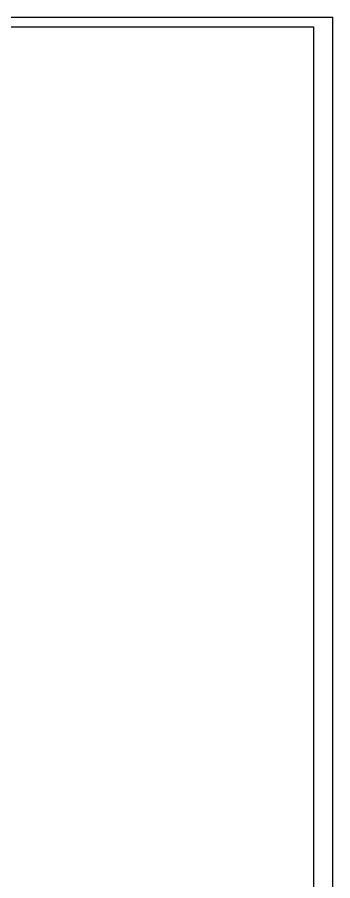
# Model space of a CAD drawing. Header units: millimetres. Extents: x 976 to 9349, y -1578 to 2211.
# Drawn here: x 2952.55 to 2968.97, y 1381.57 to 1426.52 of the extents above; entities that cross this region are included whole.
import ezdxf

# ---------------------------------------------------------------- set-up
doc = ezdxf.new("R2010")
doc.units = ezdxf.units.MM
doc.layers.add('Płytki', color=254, linetype='Continuous')
doc.layers.add('Ściany', color=7, linetype='Continuous')

# ---------------------------------------------------------------- blocks, each defined once
blk = doc.blocks.new('Z$W@#22483')
for p in [(0, 257.2), (237.3, 0)]:
    blk.add_line(p, (237.3, 257.2))

msp = doc.modelspace()

# ---------------------------------------------------------------- linework, layer by layer
at = {"layer": 'Płytki'}
for p, q in [((2733.172, 1426.519), (2967.472, 1426.519)), ((2732.672, 1426.019), (2967.972, 1426.019)), ((2967.972, 1426.019), (2967.972, 1230.319))]:
    msp.add_line(p, q, dxfattribs=at)

# ---------------------------------------------------------------- block references
at = {"layer": 'Ściany'}
msp.add_blockref('Z$W@#22483', (2731.672, 1169.319), dxfattribs=at)

doc.saveas('drawing.dxf')
